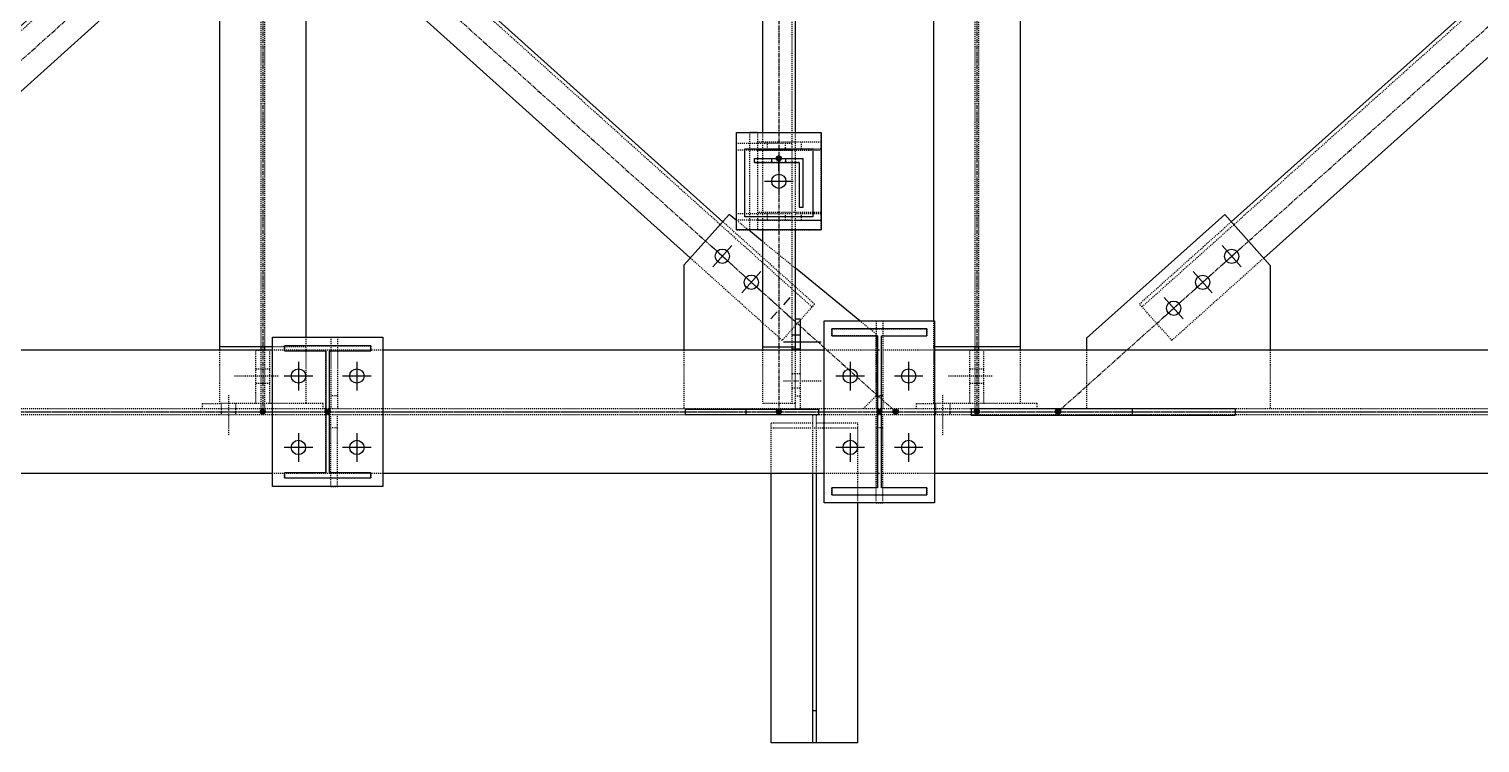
# Model space of a CAD drawing. Header units: millimetres. Extents: x 2102 to 20742, y 12631 to 26594.
# Drawn here: x 11572 to 13807, y 13811 to 14910 of the extents above; entities that cross this region are included whole.
import ezdxf

# ---------------------------------------------------------------- set-up
doc = ezdxf.new("R2010")
doc.units = ezdxf.units.MM
for name, pattern in [('CENTER', [12.7, 7.9375, -1.5875, 1.5875, -1.5875]), ('DXK_LINE_DOT2', [3.9198, 1.9599, -1.9599]), ('DXK_LINE_DOT5', [7.8785, 2.979, -0.9799, 0.9799, -0.9799, 0.9799, -0.9799])]:
    doc.linetypes.add(name, pattern=pattern)
for name, color, linetype in [('1', 7, 'Continuous'), ('2', 7, 'Continuous'), ('4', 7, 'Continuous')]:
    doc.layers.add(name, color=color, linetype=linetype)

# ---------------------------------------------------------------- blocks, each defined once
blk = doc.blocks.new('GridLine-116860372-116905 - 114867')
at = {"layer": '2', "color": 7, "linetype": 'DXK_LINE_DOT5'}
blk.add_line((2535.4, 12570.8), (24512.1, 12570.8), dxfattribs=at)
blk = doc.blocks.new('Part-116860372-115070 - 114867')
at = {"layer": '4', "linetype": 'Continuous'}
for points in [[(16454.3, 13659.6, -1), (16454.3, 13669.6, -1)], [(15231.8, 12565.8, -1), (15231.8, 12575.8, -1)]]:
    blk.add_hatch(color=4, dxfattribs=at).paths.add_polyline_path(points)
at = {"layer": '1', "color": 6, "linetype": 'DXK_LINE_DOT2'}
for p, q in [((16294.8, 13578.9), (15393.6, 12772.6)), ((16289.8, 13584.5), (16112.8, 13426.1)), ((16289.8, 13584.5), (16352.3, 13514.6)), ((16352.3, 13514.6), (16175.3, 13356.3)), ((15388.6, 12778.2), (15565.6, 12936.6)), ((15628.1, 12866.7), (15451.1, 12708.3)), ((15451.1, 12708.3), (15388.6, 12778.2))]:
    blk.add_line(p, q, dxfattribs=at)
at = {"layer": '2', "color": 2, "linetype": 'Continuous'}
for p, q in [((16112.8, 13426.1), (15565.6, 12936.6)), ((16175.3, 13356.3), (15628.1, 12866.7))]:
    blk.add_line(p, q, dxfattribs=at)
at = {"layer": '4', "color": 4, "linetype": 'CENTER'}
blk.add_line((15231.8, 12570.8), (16454.3, 13664.6), dxfattribs=at)
at = {"layer": '4', "color": 4, "linetype": 'Continuous'}
for centre in [(16454.3, 13664.6), (15231.8, 12570.8)]:
    blk.add_circle(centre, 5, dxfattribs=at)
blk = doc.blocks.new('Part-116860372-150003 - 114867')
at = {"layer": '1', "color": 6, "linetype": 'DXK_LINE_DOT2'}
for p, q in [((14719.3, 13087.1), (14613.1, 13087.1)), ((14706.9, 13074.6), (14706.9, 13087.1)), ((14719.3, 13074.6), (14613.1, 13074.6))]:
    blk.add_line(p, q, dxfattribs=at)
blk = doc.blocks.new('Part-116860372-114923 - 114867')
at = {"layer": '1', "color": 6, "linetype": 'DXK_LINE_DOT2'}
for p, q in [((13931.8, 12689.6), (13719.3, 12689.6)), ((14994.3, 12689.6), (14781.8, 12689.6)), ((19818.1, 12576.7), (9958.1, 12576.7)), ((19818.1, 12565), (9958.1, 12565)), ((13931.8, 12452.1), (13719.3, 12452.1)), ((14994.3, 12452.1), (14781.8, 12452.1))]:
    blk.add_line(p, q, dxfattribs=at)
at = {"layer": '2', "color": 2, "linetype": 'Continuous'}
for p, q in [((13719.3, 12689.6), (12931.8, 12689.6)), ((14781.8, 12689.6), (13931.8, 12689.6)), ((18219.3, 12689.6), (14994.3, 12689.6)), ((13719.3, 12452.1), (12931.8, 12452.1)), ((14781.8, 12452.1), (13931.8, 12452.1)), ((18219.3, 12452.1), (14994.3, 12452.1))]:
    blk.add_line(p, q, dxfattribs=at)
at = {"layer": '4', "color": 4, "linetype": 'CENTER'}
blk.add_line((9575.6, 12570.8), (20200.6, 12570.8), dxfattribs=at)
blk = doc.blocks.new('Part-116860372-114925 - 114867')
at = {"layer": '4', "linetype": 'Continuous'}
blk.add_hatch(color=4, dxfattribs=at).paths.add_polyline_path([(13825.6, 12565.8, -1), (13825.6, 12575.8, -1)])
at = {"layer": '1', "color": 6, "linetype": 'DXK_LINE_DOT2'}
for p, q in [((13742.3, 12688.1), (13742.3, 12697.8)), ((13742.3, 12697.8), (13908.8, 12697.8)), ((13822, 12688.1), (13742.3, 12688.1)), ((13822, 12453.6), (13822, 12688.1)), ((13829.2, 12453.6), (13829.2, 12688.1)), ((13829.2, 12688.1), (13908.8, 12688.1)), ((13908.8, 12697.8), (13908.8, 12688.1)), ((13742.3, 12443.8), (13742.3, 12453.6)), ((13822, 12453.6), (13742.3, 12453.6)), ((13742.3, 12443.8), (13908.8, 12443.8)), ((13908.8, 12453.6), (13829.2, 12453.6)), ((13908.8, 12453.6), (13908.8, 12443.8))]:
    blk.add_line(p, q, dxfattribs=at)
at = {"layer": '2', "color": 2, "linetype": 'Continuous'}
for p, q in [((13742.3, 12697.8), (13742.3, 12697.8)), ((13908.8, 12697.8), (13742.3, 12697.8)), ((13742.3, 12697.8), (13742.3, 12688.1)), ((13742.3, 12688.1), (13742.3, 12688.1)), ((13742.3, 12688.1), (13822, 12688.1)), ((13822, 12688.1), (13822, 12688.1)), ((13822, 12688.1), (13822, 12453.6)), ((13829.2, 12688.1), (13829.2, 12688.1)), ((13829.2, 12453.6), (13829.2, 12688.1)), ((13829.2, 12688.1), (13908.8, 12688.1)), ((13908.8, 12697.8), (13908.8, 12697.8)), ((13908.8, 12688.1), (13908.8, 12697.8)), ((13908.8, 12688.1), (13908.8, 12688.1)), ((13742.3, 12453.6), (13742.3, 12453.6)), ((13822, 12453.6), (13742.3, 12453.6)), ((13742.3, 12453.6), (13742.3, 12443.8)), ((13742.3, 12443.8), (13742.3, 12443.8)), ((13742.3, 12443.8), (13908.8, 12443.8)), ((13822, 12453.6), (13822, 12453.6)), ((13829.2, 12453.6), (13829.2, 12453.6)), ((13908.8, 12453.6), (13829.2, 12453.6)), ((13908.8, 12453.6), (13908.8, 12453.6)), ((13908.8, 12443.8), (13908.8, 12453.6)), ((13908.8, 12443.8), (13908.8, 12443.8))]:
    blk.add_line(p, q, dxfattribs=at)
at = {"layer": '4', "color": 4, "linetype": 'CENTER'}
blk.add_line((13825.6, 12570.8), (13825.6, 12570.8), dxfattribs=at)
at = {"layer": '4', "color": 4, "linetype": 'Continuous'}
blk.add_circle((13825.6, 12570.8), 5, dxfattribs=at)
blk = doc.blocks.new('Part-116860372-114926 - 114867')
at = {"layer": '4', "linetype": 'Continuous'}
blk.add_hatch(color=4, dxfattribs=at).paths.add_polyline_path([(14888.1, 12565.8, -1), (14888.1, 12575.8, -1)])
at = {"layer": '1', "color": 6, "linetype": 'DXK_LINE_DOT2'}
for p, q in [((14796.6, 12717.2), (14796.6, 12730.8)), ((14796.6, 12730.8), (14979.6, 12730.8)), ((14884.1, 12717.2), (14796.6, 12717.2)), ((14884.1, 12424.5), (14884.1, 12717.2)), ((14892, 12424.5), (14892, 12717.2)), ((14892, 12717.2), (14979.6, 12717.2)), ((14979.6, 12730.8), (14979.6, 12717.2)), ((14796.6, 12410.8), (14796.6, 12424.5)), ((14884.1, 12424.5), (14796.6, 12424.5)), ((14796.6, 12410.8), (14979.6, 12410.8)), ((14979.6, 12424.5), (14892, 12424.5)), ((14979.6, 12424.5), (14979.6, 12410.8))]:
    blk.add_line(p, q, dxfattribs=at)
at = {"layer": '2', "color": 2, "linetype": 'Continuous'}
for p, q in [((14796.6, 12730.8), (14796.6, 12730.8)), ((14979.6, 12730.8), (14796.6, 12730.8)), ((14796.6, 12730.8), (14796.6, 12717.2)), ((14796.6, 12717.2), (14796.6, 12717.2)), ((14796.6, 12717.2), (14884.1, 12717.2)), ((14884.1, 12717.2), (14884.1, 12717.2)), ((14884.1, 12717.2), (14884.1, 12424.5)), ((14892, 12717.2), (14892, 12717.2)), ((14892, 12424.5), (14892, 12717.2)), ((14892, 12717.2), (14979.6, 12717.2)), ((14979.6, 12730.8), (14979.6, 12730.8)), ((14979.6, 12717.2), (14979.6, 12730.8)), ((14979.6, 12717.2), (14979.6, 12717.2)), ((14796.6, 12424.5), (14796.6, 12424.5)), ((14884.1, 12424.5), (14796.6, 12424.5)), ((14796.6, 12424.5), (14796.6, 12410.8)), ((14796.6, 12410.8), (14796.6, 12410.8)), ((14796.6, 12410.8), (14979.6, 12410.8)), ((14884.1, 12424.5), (14884.1, 12424.5)), ((14892, 12424.5), (14892, 12424.5)), ((14979.6, 12424.5), (14892, 12424.5)), ((14979.6, 12424.5), (14979.6, 12424.5)), ((14979.6, 12410.8), (14979.6, 12424.5)), ((14979.6, 12410.8), (14979.6, 12410.8))]:
    blk.add_line(p, q, dxfattribs=at)
at = {"layer": '4', "color": 4, "linetype": 'CENTER'}
blk.add_line((14888.1, 12570.8), (14888.1, 12570.8), dxfattribs=at)
at = {"layer": '4', "color": 4, "linetype": 'Continuous'}
blk.add_circle((14888.1, 12570.8), 5, dxfattribs=at)
blk = doc.blocks.new('Bolt-116860372-115284 - 114867')
at = {"layer": '1', "color": 1, "linetype": 'DXK_LINE_DOT2'}
for p, q in [((15009.5, 12603), (15009.5, 12524.2)), ((14995.8, 12586.7), (14995.8, 12576.7)), ((14995.8, 12576.7), (14995.8, 12565)), ((15023.3, 12586.7), (15023.3, 12576.7)), ((15023.3, 12576.7), (15023.3, 12565))]:
    blk.add_line(p, q, dxfattribs=at)
blk = doc.blocks.new('Part-116860372-114993 - 114867')
at = {"layer": '4', "linetype": 'Continuous'}
for points in [[(13700.6, 15315.8, -1), (13700.6, 15325.8, -1)], [(13700.6, 12565.8, -1), (13700.6, 12575.8, -1)]]:
    blk.add_hatch(color=4, dxfattribs=at).paths.add_polyline_path(points)
at = {"layer": '1', "color": 6, "linetype": 'DXK_LINE_DOT2'}
for p, q in [((13617.3, 15303.4), (13617.3, 15177.7)), ((13783.8, 15303.4), (13617.3, 15303.4)), ((13697, 15303.4), (13697, 15177.7)), ((13704.1, 15303.4), (13704.1, 15177.7)), ((13783.8, 15303.4), (13783.8, 15171.5)), ((13697, 15171.5), (13697, 12695.8)), ((13704.1, 15171.5), (13704.1, 12695.8)), ((13783.8, 12714.6), (13783.8, 12586.7)), ((13617.3, 12689.6), (13617.3, 12586.7)), ((13697, 12689.6), (13697, 12586.7)), ((13704.1, 12689.6), (13704.1, 12586.7)), ((13783.8, 12695.8), (13719.3, 12695.8)), ((13783.8, 12586.7), (13617.3, 12586.7))]:
    blk.add_line(p, q, dxfattribs=at)
at = {"layer": '2', "color": 2, "linetype": 'Continuous'}
for p, q in [((13617.3, 15177.7), (13617.3, 12689.6)), ((13783.8, 15171.5), (13617.3, 15171.5)), ((13697, 15177.7), (13697, 15171.5)), ((13704.1, 15177.7), (13704.1, 15171.5)), ((13783.8, 15177.7), (13783.8, 12714.6)), ((13719.3, 12695.8), (13617.3, 12695.8)), ((13697, 12695.8), (13697, 12689.6)), ((13704.1, 12695.8), (13704.1, 12689.6))]:
    blk.add_line(p, q, dxfattribs=at)
at = {"layer": '4', "color": 4, "linetype": 'CENTER'}
blk.add_line((13700.6, 15320.8), (13700.6, 12570.8), dxfattribs=at)
at = {"layer": '4', "color": 4, "linetype": 'Continuous'}
for centre in [(13700.6, 15320.8), (13700.6, 12570.8)]:
    blk.add_circle(centre, 5, dxfattribs=at)
blk = doc.blocks.new('Part-116860372-114994 - 114867')
at = {"layer": '4', "linetype": 'Continuous'}
for points in [[(15075.6, 15315.8, -1), (15075.6, 15325.8, -1)], [(15075.6, 12565.8, -1), (15075.6, 12575.8, -1)]]:
    blk.add_hatch(color=4, dxfattribs=at).paths.add_polyline_path(points)
at = {"layer": '1', "color": 6, "linetype": 'DXK_LINE_DOT2'}
for p, q in [((14992.3, 15303.4), (14992.3, 15177.7)), ((15158.8, 15303.4), (14992.3, 15303.4)), ((15072, 15303.4), (15072, 15177.7)), ((15079.1, 15303.4), (15079.1, 15177.7)), ((15158.8, 15303.4), (15158.8, 15177.7)), ((15072, 15171.5), (15072, 12695.8)), ((15079.1, 15171.5), (15079.1, 12695.8)), ((14992.3, 12745.8), (14992.3, 12586.7)), ((14994.3, 12695.8), (14992.3, 12695.8)), ((15072, 12689.6), (15072, 12586.7)), ((15079.1, 12689.6), (15079.1, 12586.7)), ((15158.8, 12689.6), (15158.8, 12586.7)), ((15158.8, 12586.7), (14992.3, 12586.7))]:
    blk.add_line(p, q, dxfattribs=at)
at = {"layer": '2', "color": 2, "linetype": 'Continuous'}
for p, q in [((14992.3, 15177.7), (14992.3, 12745.8)), ((15158.8, 15171.5), (14992.3, 15171.5)), ((15072, 15177.7), (15072, 15171.5)), ((15079.1, 15177.7), (15079.1, 15171.5)), ((15158.8, 15177.7), (15158.8, 12689.6)), ((15158.8, 12695.8), (14994.3, 12695.8)), ((15072, 12695.8), (15072, 12689.6)), ((15079.1, 12695.8), (15079.1, 12689.6))]:
    blk.add_line(p, q, dxfattribs=at)
at = {"layer": '4', "color": 4, "linetype": 'CENTER'}
blk.add_line((15075.6, 15320.8), (15075.6, 12570.8), dxfattribs=at)
at = {"layer": '4', "color": 4, "linetype": 'Continuous'}
for centre in [(15075.6, 15320.8), (15075.6, 12570.8)]:
    blk.add_circle(centre, 5, dxfattribs=at)
blk = doc.blocks.new('Part-116860372-115068 - 114867')
at = {"layer": '4', "linetype": 'Continuous'}
for points in [[(13700.6, 13659.6, -1), (13700.6, 13669.6, -1)], [(12481.8, 12565.8, -1), (12481.8, 12575.8, -1)]]:
    blk.add_hatch(color=4, dxfattribs=at).paths.add_polyline_path(points)
at = {"layer": '1', "color": 6, "linetype": 'DXK_LINE_DOT2'}
for p, q in [((13541, 13578.5), (12642.9, 12772.5)), ((13536, 13584), (13359.2, 13425.4)), ((13536, 13584), (13598.6, 13514.3)), ((13598.6, 13514.3), (13421.8, 13355.6)), ((12637.9, 12778.1), (12814.7, 12936.7)), ((12877.3, 12867), (12700.5, 12708.3)), ((12700.5, 12708.3), (12637.9, 12778.1))]:
    blk.add_line(p, q, dxfattribs=at)
at = {"layer": '2', "color": 2, "linetype": 'Continuous'}
for p, q in [((13359.2, 13425.4), (12814.7, 12936.7)), ((13421.8, 13355.6), (12877.3, 12867))]:
    blk.add_line(p, q, dxfattribs=at)
at = {"layer": '4', "color": 4, "linetype": 'CENTER'}
blk.add_line((12481.8, 12570.8), (13700.6, 13664.6), dxfattribs=at)
at = {"layer": '4', "color": 4, "linetype": 'Continuous'}
for centre in [(13700.6, 13664.6), (12481.8, 12570.8)]:
    blk.add_circle(centre, 5, dxfattribs=at)
blk = doc.blocks.new('Part-116860372-115069 - 114867')
at = {"layer": '4', "linetype": 'Continuous'}
for points in [[(13700.6, 13659.6, -1), (13700.6, 13669.6, -1)], [(14919.3, 12565.8, -1), (14919.3, 12575.8, -1)]]:
    blk.add_hatch(color=4, dxfattribs=at).paths.add_polyline_path(points)
at = {"layer": '1', "color": 6, "linetype": 'DXK_LINE_DOT2'}
for p, q in [((13871.4, 13578.4), (13808.8, 13508.7)), ((14758.2, 12772.5), (13866.4, 13572.8)), ((13871.4, 13578.4), (14048.2, 13419.8)), ((13985.6, 13350), (13808.8, 13508.7)), ((14763.2, 12778.1), (14586.5, 12936.7)), ((14700.6, 12708.3), (14523.8, 12867)), ((14763.2, 12778.1), (14700.6, 12708.3))]:
    blk.add_line(p, q, dxfattribs=at)
at = {"layer": '2', "color": 2, "linetype": 'Continuous'}
for p, q in [((14586.5, 12936.7), (14048.2, 13419.8)), ((14523.8, 12867), (13985.6, 13350))]:
    blk.add_line(p, q, dxfattribs=at)
at = {"layer": '4', "color": 4, "linetype": 'CENTER'}
blk.add_line((13700.6, 13664.6), (14919.3, 12570.8), dxfattribs=at)
at = {"layer": '4', "color": 4, "linetype": 'Continuous'}
for centre in [(13700.6, 13664.6), (14919.3, 12570.8)]:
    blk.add_circle(centre, 5, dxfattribs=at)
blk = doc.blocks.new('Part-116860372-115223 - 114867')
at = {"layer": '1', "color": 6, "linetype": 'DXK_LINE_DOT2'}
for p, q in [((13714.1, 12689.2), (13704.1, 12689.2)), ((13714.1, 12586.7), (13714.1, 12689.2)), ((13704.1, 12586.7), (13704.1, 12576.7)), ((13816.6, 12586.7), (13783.8, 12586.7)), ((13816.6, 12576.7), (13816.6, 12586.7))]:
    blk.add_line(p, q, dxfattribs=at)
blk = doc.blocks.new('Part-116860372-115100 - 114867')
at = {"layer": '4', "linetype": 'Continuous'}
for points in [[(14694.3, 13815.8, -1), (14694.3, 13825.8, -1)], [(14694.3, 12565.8, -1), (14694.3, 12575.8, -1)]]:
    blk.add_hatch(color=4, dxfattribs=at).paths.add_polyline_path(points)
at = {"layer": '1', "color": 6, "linetype": 'DXK_LINE_DOT2'}
for p, q in [((14663.1, 13752.1), (14663.1, 13633.3)), ((14725.6, 13752.1), (14663.1, 13752.1)), ((14719.3, 13752.1), (14719.3, 12695.8)), ((14725.6, 13752.1), (14725.6, 13633.3)), ((14663.1, 13108.3), (14663.1, 12920.8)), ((14725.6, 13108.3), (14725.6, 12920.8)), ((14663.1, 12689.6), (14663.1, 12586.7)), ((14719.3, 12689.6), (14719.3, 12586.7)), ((14725.6, 12695.8), (14725.6, 12586.7)), ((14725.6, 12586.7), (14663.1, 12586.7))]:
    blk.add_line(p, q, dxfattribs=at)
at = {"layer": '2', "color": 2, "linetype": 'Continuous'}
for p, q in [((14663.1, 13633.3), (14663.1, 13108.3)), ((14725.6, 13633.3), (14725.6, 13108.3)), ((14663.1, 12920.8), (14663.1, 12689.6)), ((14725.6, 12920.8), (14725.6, 12695.8)), ((14663.1, 12695.8), (14725.6, 12695.8)), ((14719.3, 12695.8), (14719.3, 12689.6))]:
    blk.add_line(p, q, dxfattribs=at)
at = {"layer": '4', "color": 4, "linetype": 'CENTER'}
blk.add_line((14694.3, 13820.8), (14694.3, 12570.8), dxfattribs=at)
at = {"layer": '4', "color": 4, "linetype": 'Continuous'}
for centre in [(14694.3, 13820.8), (14694.3, 12570.8)]:
    blk.add_circle(centre, 5, dxfattribs=at)
blk = doc.blocks.new('Part-116860372-115227 - 114867')
at = {"layer": '1', "color": 6, "linetype": 'DXK_LINE_DOT2'}
for p, q in [((15089.1, 12689.2), (15079.1, 12689.2)), ((15089.1, 12586.7), (15089.1, 12689.2)), ((15079.1, 12586.7), (15079.1, 12576.7)), ((15191.6, 12586.7), (15158.8, 12586.7)), ((15191.6, 12576.7), (15191.6, 12586.7))]:
    blk.add_line(p, q, dxfattribs=at)
blk = doc.blocks.new('Part-116860372-149990 - 114867')
at = {"layer": '1', "color": 6, "linetype": 'DXK_LINE_DOT2'}
for p, q in [((14775.6, 13089.6), (14725.6, 13089.6)), ((14725.6, 13077.1), (14775.6, 13077.1)), ((14738.1, 13077.1), (14738.1, 13089.6))]:
    blk.add_line(p, q, dxfattribs=at)
blk = doc.blocks.new('Part-116860372-115222 - 114867')
at = {"layer": '1', "color": 6, "linetype": 'DXK_LINE_DOT2'}
for p, q in [((13687, 12586.7), (13687, 12689.2)), ((13687, 12689.2), (13697, 12689.2)), ((13584.5, 12576.7), (13584.5, 12586.7)), ((13584.5, 12586.7), (13617.3, 12586.7)), ((13697, 12586.7), (13697, 12576.7))]:
    blk.add_line(p, q, dxfattribs=at)
blk = doc.blocks.new('Bolt-116860372-115224 - 114867')
at = {"layer": '1', "color": 1, "linetype": 'DXK_LINE_DOT2'}
for p, q in [((13730.4, 12639.2), (13645.4, 12639.2)), ((13697, 12653), (13687, 12653)), ((13704.1, 12653), (13697, 12653)), ((13714.1, 12653), (13704.1, 12653)), ((13697, 12625.5), (13687, 12625.5)), ((13704.1, 12625.5), (13697, 12625.5)), ((13714.1, 12625.5), (13704.1, 12625.5))]:
    blk.add_line(p, q, dxfattribs=at)
blk = doc.blocks.new('Part-116860372-115226 - 114867')
at = {"layer": '1', "color": 6, "linetype": 'DXK_LINE_DOT2'}
for p, q in [((15062, 12586.7), (15062, 12689.2)), ((15062, 12689.2), (15072, 12689.2)), ((14959.5, 12576.7), (14959.5, 12586.7)), ((14959.5, 12586.7), (14992.3, 12586.7)), ((15072, 12586.7), (15072, 12576.7))]:
    blk.add_line(p, q, dxfattribs=at)
blk = doc.blocks.new('Part-116860372-150366 - 114867')
at = {"layer": '1', "color": 6, "linetype": 'DXK_LINE_DOT2'}
for p, q in [((13831.8, 12427.1), (13831.8, 12565)), ((13844.3, 12427.1), (13844.3, 12565)), ((13844.3, 12540), (13831.8, 12540)), ((13831.8, 12427.1), (13844.3, 12427.1))]:
    blk.add_line(p, q, dxfattribs=at)
blk = doc.blocks.new('Bolt-116860372-115228 - 114867')
at = {"layer": '1', "color": 1, "linetype": 'DXK_LINE_DOT2'}
for p, q in [((15105.4, 12639.2), (15020.4, 12639.2)), ((15072, 12653), (15062, 12653)), ((15079.1, 12653), (15072, 12653)), ((15089.1, 12653), (15079.1, 12653)), ((15072, 12625.5), (15062, 12625.5)), ((15079.1, 12625.5), (15072, 12625.5)), ((15089.1, 12625.5), (15079.1, 12625.5))]:
    blk.add_line(p, q, dxfattribs=at)
blk = doc.blocks.new('Bolt-116860372-115283 - 114867')
at = {"layer": '1', "color": 1, "linetype": 'DXK_LINE_DOT2'}
for p, q in [((13634.5, 12603), (13634.5, 12524.2)), ((13620.8, 12586.7), (13620.8, 12576.7)), ((13620.8, 12576.7), (13620.8, 12565)), ((13648.3, 12586.7), (13648.3, 12576.7)), ((13648.3, 12576.7), (13648.3, 12565))]:
    blk.add_line(p, q, dxfattribs=at)
blk = doc.blocks.new('Part-116860372-149987 - 114867')
at = {"layer": '1', "color": 6, "linetype": 'DXK_LINE_DOT2'}
for p, q in [((14775.6, 12952.1), (14725.6, 12952.1)), ((14725.6, 12939.6), (14775.6, 12939.6)), ((14738.1, 12939.6), (14738.1, 12952.1))]:
    blk.add_line(p, q, dxfattribs=at)
blk = doc.blocks.new('Part-116860372-115679 - 114867')
at = {"layer": '1', "color": 6, "linetype": 'DXK_LINE_DOT2'}
for p, q in [((14725.6, 12749.2), (14725.6, 12695.8)), ((14735.6, 12689.6), (14735.6, 12576.7)), ((14725.6, 12601.7), (14735.6, 12601.7)), ((14725.6, 12586.7), (14725.6, 12576.7))]:
    blk.add_line(p, q, dxfattribs=at)
at = {"layer": '2', "color": 2, "linetype": 'Continuous'}
for p, q in [((14735.6, 12749.2), (14725.6, 12749.2)), ((14735.6, 12749.2), (14735.6, 12689.6)), ((14725.6, 12695.8), (14725.6, 12689.6))]:
    blk.add_line(p, q, dxfattribs=at)
blk = doc.blocks.new('Bolt-116860372-115680 - 114867')
at = {"layer": '1', "color": 1, "linetype": 'DXK_LINE_DOT2'}
for p, q in [((14703.1, 12630.5), (14775.6, 12630.5)), ((14719.3, 12644.2), (14725.6, 12644.2)), ((14725.6, 12644.2), (14735.6, 12644.2)), ((14719.3, 12616.7), (14725.6, 12616.7)), ((14725.6, 12616.7), (14735.6, 12616.7))]:
    blk.add_line(p, q, dxfattribs=at)
at = {"layer": '2', "color": 1, "linetype": 'Continuous'}
for p, q in [((14719.3, 12719.2), (14725.6, 12719.2)), ((14725.6, 12719.2), (14735.6, 12719.2)), ((14703.1, 12705.5), (14775.6, 12705.5)), ((14719.3, 12691.7), (14725.6, 12691.7)), ((14725.6, 12691.7), (14735.6, 12691.7))]:
    blk.add_line(p, q, dxfattribs=at)
blk = doc.blocks.new('Part-116860372-154326 - 114867')
at = {"layer": '1', "color": 6, "linetype": 'DXK_LINE_DOT2'}
for p, q in [((14679.8, 12549.7), (14759.5, 12549.7)), ((14679.8, 12452.1), (14679.8, 12549.7)), ((14759.5, 12452.1), (14759.5, 12565)), ((14766.6, 12452.1), (14766.6, 12565)), ((14766.6, 12549.7), (14846.3, 12549.7)), ((14846.3, 12395.8), (14846.3, 12549.7)), ((14679.8, 12540), (14846.3, 12540))]:
    blk.add_line(p, q, dxfattribs=at)
at = {"layer": '2', "color": 2, "linetype": 'Continuous'}
for p, q in [((14679.8, 11933.3), (14679.8, 12452.1)), ((14759.5, 11933.3), (14759.5, 12452.1)), ((14766.6, 11933.3), (14766.6, 12452.1)), ((14846.3, 11933.3), (14846.3, 12395.8)), ((14759.5, 11995.8), (14766.6, 11995.8)), ((14766.6, 11933.3), (14679.8, 11933.3)), ((14846.3, 11933.3), (14766.6, 11933.3))]:
    blk.add_line(p, q, dxfattribs=at)
blk = doc.blocks.new('Part-116860372-116875 - 114867')
at = {"layer": '2', "color": 2, "linetype": 'Continuous'}
for p, q in [((15064.4, 12577.1), (15573, 12577.1)), ((15064.4, 12577.1), (15064.4, 12564.6)), ((15375.2, 12564.6), (15375.2, 12577.1)), ((15573, 12577.1), (15573, 12564.6)), ((15064.4, 12564.6), (15573, 12564.6))]:
    blk.add_line(p, q, dxfattribs=at)
blk = doc.blocks.new('Part-116860372-116133 - 114867')
at = {"layer": '1', "color": 6, "linetype": 'DXK_LINE_DOT2'}
for p, q in [((14635.6, 12920.8), (14613.1, 12939.2)), ((14725.6, 12847.6), (14663.1, 12898.5)), ((14881.8, 12720.5), (14850.6, 12745.8)), ((14881.8, 12601.7), (14881.8, 12720.5)), ((14511.3, 12689.6), (14511.3, 12576.7)), ((14856.8, 12576.7), (14881.8, 12601.7))]:
    blk.add_line(p, q, dxfattribs=at)
at = {"layer": '2', "color": 2, "linetype": 'Continuous'}
for p, q in [((14599, 12950.7), (14511.3, 12853)), ((14613.1, 12939.2), (14599, 12950.7)), ((14663.1, 12898.5), (14635.6, 12920.8)), ((14511.3, 12853), (14511.3, 12689.6)), ((14850.6, 12745.8), (14725.6, 12847.6))]:
    blk.add_line(p, q, dxfattribs=at)
blk = doc.blocks.new('Bolt-116860372-116134 - 114867')
at = {"layer": '2', "color": 1, "linetype": 'Continuous'}
for p, q in [((14565.2, 12888.7), (14606.1, 12851.9)), ((14567.3, 12849.8), (14604, 12890.8)), ((14621, 12838.6), (14661.9, 12801.8)), ((14623.1, 12799.7), (14659.8, 12840.7)), ((14676.8, 12788.5), (14690.4, 12776.3)), ((14715.6, 12790.6), (14703.4, 12777)), ((14678.9, 12749.7), (14691.1, 12763.3)), ((14717.7, 12751.8), (14704.1, 12764))]:
    blk.add_line(p, q, dxfattribs=at)
for centre in [(14585.6, 12870.3), (14641.4, 12820.2)]:
    blk.add_circle(centre, 13.8, dxfattribs=at)
blk = doc.blocks.new('Part-116860372-116136 - 114867')
at = {"layer": '1', "color": 6, "linetype": 'DXK_LINE_DOT2'}
for p, q in [((15286.6, 12689.6), (15286.6, 12576.7)), ((15640.6, 12689.6), (15640.6, 12576.7))]:
    blk.add_line(p, q, dxfattribs=at)
at = {"layer": '2', "color": 2, "linetype": 'Continuous'}
for p, q in [((15553.1, 12950.5), (15286.6, 12712.2)), ((15640.6, 12852.7), (15553.1, 12950.5)), ((15640.6, 12852.7), (15640.6, 12689.6)), ((15286.6, 12712.2), (15286.6, 12689.6))]:
    blk.add_line(p, q, dxfattribs=at)
blk = doc.blocks.new('Bolt-116860372-116137 - 114867')
at = {"layer": '2', "color": 1, "linetype": 'Continuous'}
for p, q in [((15586.8, 12888.5), (15545.9, 12851.8)), ((15548, 12890.6), (15584.7, 12849.6)), ((15530.9, 12838.5), (15490, 12801.8)), ((15492.1, 12840.6), (15528.8, 12799.6)), ((15475.1, 12788.5), (15434.1, 12751.8)), ((15436.2, 12790.6), (15472.9, 12749.6))]:
    blk.add_line(p, q, dxfattribs=at)
for centre in [(15566.3, 12870.1), (15510.5, 12820.1), (15454.6, 12770.1)]:
    blk.add_circle(centre, 13.8, dxfattribs=at)
blk = doc.blocks.new('Part-116860372-116898 - 114867')
at = {"layer": '1', "color": 6, "linetype": 'DXK_LINE_DOT2'}
for p, q in [((14881.8, 12745.8), (14881.8, 12576.7)), ((14881.8, 12745.8), (14894.3, 12745.8)), ((14894.3, 12745.8), (14894.3, 12576.7)), ((14894.3, 12601.7), (14881.8, 12601.7))]:
    blk.add_line(p, q, dxfattribs=at)
blk = doc.blocks.new('Part-116860372-116743 - 114867')
at = {"layer": '1', "color": 6, "linetype": 'DXK_LINE_DOT2'}
for p, q in [((14775.6, 13089.6), (14653.1, 13089.6)), ((14671.8, 13089.6), (14671.8, 13074.6)), ((14653.1, 13074.6), (14775.6, 13074.6))]:
    blk.add_line(p, q, dxfattribs=at)
blk = doc.blocks.new('Part-116860372-150367 - 114867')
at = {"layer": '1', "color": 6, "linetype": 'DXK_LINE_DOT2'}
for p, q in [((13831.8, 12714.6), (13831.8, 12576.7)), ((13831.8, 12714.6), (13844.3, 12714.6)), ((13844.3, 12714.6), (13844.3, 12576.7)), ((13844.3, 12601.7), (13831.8, 12601.7))]:
    blk.add_line(p, q, dxfattribs=at)
blk = doc.blocks.new('Part-116860372-116739 - 114867')
at = {"layer": '1', "color": 6, "linetype": 'DXK_LINE_DOT2'}
for p, q in [((14653.1, 13108.3), (14638.1, 13108.3)), ((14638.1, 13108.3), (14638.1, 12920.8)), ((14653.1, 13108.3), (14653.1, 12920.8)), ((14653.1, 12920.8), (14638.1, 12920.8))]:
    blk.add_line(p, q, dxfattribs=at)
blk = doc.blocks.new('Part-116860372-116740 - 114867')
at = {"layer": '2', "color": 2, "linetype": 'Continuous'}
for p, q in [((14613.1, 12920.8), (14613.1, 13108.3)), ((14613.1, 13108.3), (14775.6, 13108.3)), ((14775.6, 13108.3), (14775.6, 12920.8)), ((14775.6, 12920.8), (14613.1, 12920.8))]:
    blk.add_line(p, q, dxfattribs=at)
blk = doc.blocks.new('Part-116860372-116741 - 114867')
at = {"layer": '1', "color": 6, "linetype": 'DXK_LINE_DOT2'}
for p, q in [((14613.1, 12920.8), (14613.1, 13108.3)), ((14613.1, 13108.3), (14638.1, 13108.3)), ((14653.1, 13108.3), (14775.6, 13108.3)), ((14775.6, 12920.8), (14775.6, 13108.3)), ((14613.1, 12920.8), (14638.1, 12920.8)), ((14653.1, 12920.8), (14775.6, 12920.8))]:
    blk.add_line(p, q, dxfattribs=at)
blk = doc.blocks.new('Part-116860372-116742 - 114867')
at = {"layer": '1', "color": 6, "linetype": 'DXK_LINE_DOT2'}
for p, q in [((14775.6, 12954.6), (14653.1, 12954.6)), ((14653.1, 12939.6), (14775.6, 12939.6)), ((14671.8, 12954.6), (14671.8, 12939.6))]:
    blk.add_line(p, q, dxfattribs=at)
blk = doc.blocks.new('Part-116860372-116866 - 114867')
at = {"layer": '2', "color": 2, "linetype": 'Continuous'}
for p, q in [((13719.3, 12714.6), (13931.8, 12714.6)), ((13719.3, 12427.1), (13719.3, 12714.6)), ((13931.8, 12714.6), (13931.8, 12427.1)), ((13931.8, 12427.1), (13719.3, 12427.1))]:
    blk.add_line(p, q, dxfattribs=at)
blk = doc.blocks.new('Bolt-116860372-116867 - 114867')
at = {"layer": '2', "color": 1, "linetype": 'Continuous'}
for p, q in [((13769.3, 12667.1), (13769.3, 12612.1)), ((13881.8, 12667.1), (13881.8, 12612.1)), ((13796.8, 12639.6), (13741.8, 12639.6)), ((13909.3, 12639.6), (13854.3, 12639.6)), ((13769.3, 12529.6), (13769.3, 12474.6)), ((13881.8, 12529.6), (13881.8, 12474.6)), ((13796.8, 12502.1), (13741.8, 12502.1)), ((13909.3, 12502.1), (13854.3, 12502.1))]:
    blk.add_line(p, q, dxfattribs=at)
for centre in [(13769.3, 12639.6), (13881.8, 12639.6), (13769.3, 12502.1), (13881.8, 12502.1)]:
    blk.add_circle(centre, 13.8, dxfattribs=at)
blk = doc.blocks.new('Part-116860372-116872 - 114867')
at = {"layer": '2', "color": 2, "linetype": 'Continuous'}
for p, q in [((14781.8, 12745.8), (14994.3, 12745.8)), ((14781.8, 12395.8), (14781.8, 12745.8)), ((14994.3, 12745.8), (14994.3, 12395.8)), ((14994.3, 12395.8), (14781.8, 12395.8))]:
    blk.add_line(p, q, dxfattribs=at)
blk = doc.blocks.new('Bolt-116860372-116873 - 114867')
at = {"layer": '2', "color": 1, "linetype": 'Continuous'}
for p, q in [((14831.8, 12667.1), (14831.8, 12612.1)), ((14944.3, 12667.1), (14944.3, 12612.1)), ((14859.3, 12639.6), (14804.3, 12639.6)), ((14971.8, 12639.6), (14916.8, 12639.6)), ((14831.8, 12529.6), (14831.8, 12474.6)), ((14944.3, 12529.6), (14944.3, 12474.6)), ((14859.3, 12502.1), (14804.3, 12502.1)), ((14971.8, 12502.1), (14916.8, 12502.1))]:
    blk.add_line(p, q, dxfattribs=at)
for centre in [(14831.8, 12639.6), (14944.3, 12639.6), (14831.8, 12502.1), (14944.3, 12502.1)]:
    blk.add_circle(centre, 13.8, dxfattribs=at)
blk = doc.blocks.new('Part-116860372-116887 - 114867')
at = {"layer": '2', "color": 2, "linetype": 'Continuous'}
for p, q in [((14514, 12575.8), (14770.4, 12575.8)), ((14514, 12575.8), (14514, 12565.8)), ((14631.7, 12565.8), (14631.7, 12575.8)), ((14770.4, 12575.8), (14770.4, 12565.8)), ((14514, 12565.8), (14770.4, 12565.8))]:
    blk.add_line(p, q, dxfattribs=at)
blk = doc.blocks.new('Part-116860372-116897 - 114867')
at = {"layer": '1', "color": 6, "linetype": 'DXK_LINE_DOT2'}
for p, q in [((14881.8, 12395.8), (14881.8, 12565)), ((14894.3, 12395.8), (14894.3, 12565)), ((14894.3, 12540), (14881.8, 12540)), ((14881.8, 12395.8), (14894.3, 12395.8))]:
    blk.add_line(p, q, dxfattribs=at)
blk = doc.blocks.new('Part-116860372-149983 - 114867')
at = {"layer": '4', "linetype": 'Continuous'}
blk.add_hatch(color=4, dxfattribs=at).paths.add_polyline_path([(14694.3, 13053.4, -1), (14694.3, 13063.4, -1)])
at = {"layer": '1', "color": 6, "linetype": 'DXK_LINE_DOT2'}
for p, q in [((14647.4, 13050.9), (14647.4, 13058.4)), ((14647.4, 13058.4), (14741.2, 13058.4)), ((14733.7, 13050.9), (14647.4, 13050.9)), ((14733.7, 13050.9), (14733.7, 12964.6)), ((14741.2, 12964.6), (14741.2, 13058.4)), ((14733.7, 12964.6), (14741.2, 12964.6))]:
    blk.add_line(p, q, dxfattribs=at)
at = {"layer": '2', "color": 2, "linetype": 'Continuous'}
for p, q in [((14647.4, 13058.4), (14647.4, 13058.4)), ((14647.4, 13050.9), (14647.4, 13058.4)), ((14647.4, 13058.4), (14741.2, 13058.4)), ((14647.4, 13050.9), (14647.4, 13050.9)), ((14647.4, 13050.9), (14733.7, 13050.9)), ((14733.7, 13050.9), (14733.7, 13050.9)), ((14733.7, 13050.9), (14733.7, 12964.6)), ((14741.2, 13058.4), (14741.2, 13058.4)), ((14741.2, 12964.6), (14741.2, 13058.4)), ((14733.7, 12964.6), (14733.7, 12964.6)), ((14733.7, 12964.6), (14741.2, 12964.6)), ((14741.2, 12964.6), (14741.2, 12964.6))]:
    blk.add_line(p, q, dxfattribs=at)
at = {"layer": '4', "color": 4, "linetype": 'CENTER'}
blk.add_line((14694.3, 13058.4), (14694.3, 13058.4), dxfattribs=at)
at = {"layer": '4', "color": 4, "linetype": 'Continuous'}
blk.add_circle((14694.3, 13058.4), 5, dxfattribs=at)
blk = doc.blocks.new('Part-116860372-149985 - 114867')
at = {"layer": '2', "color": 2, "linetype": 'Continuous'}
for p, q in [((14628.7, 12945.8), (14628.7, 13077.1)), ((14628.7, 13077.1), (14759.9, 13077.1)), ((14759.9, 13077.1), (14759.9, 12945.8)), ((14759.9, 12945.8), (14628.7, 12945.8))]:
    blk.add_line(p, q, dxfattribs=at)
blk = doc.blocks.new('Bolt-116860372-149989 - 114867')
at = {"layer": '2', "color": 1, "linetype": 'Continuous'}
for p, q in [((14694.3, 13042.1), (14694.3, 12987.1)), ((14666.8, 13014.6), (14721.8, 13014.6))]:
    blk.add_line(p, q, dxfattribs=at)
blk.add_circle((14694.3, 13014.6), 13.7, dxfattribs=at)
blk = doc.blocks.new('Bolt-116860372-150000 - 114867')
at = {"layer": '2', "color": 1, "linetype": 'Continuous'}
for p, q in [((14680.6, 13050.9), (14680.6, 13058.4)), ((14694.3, 13034.6), (14694.3, 13064.6)), ((14708.1, 13050.9), (14708.1, 13058.4))]:
    blk.add_line(p, q, dxfattribs=at)
blk = doc.blocks.new('Part-116860372-150002 - 114867')
at = {"layer": '1', "color": 6, "linetype": 'DXK_LINE_DOT2'}
for p, q in [((14719.3, 12952.1), (14613.1, 12952.1)), ((14719.3, 12939.6), (14613.1, 12939.6)), ((14706.9, 12939.6), (14706.9, 12952.1))]:
    blk.add_line(p, q, dxfattribs=at)

msp = doc.modelspace()

# ---------------------------------------------------------------- block references
at = {"xscale": 0.8, "yscale": 0.8, "zscale": 0.8}
for name in ['Part-116860372-114993 - 114867', 'Part-116860372-114994 - 114867', 'Part-116860372-115100 - 114867', 'Part-116860372-115068 - 114867', 'Part-116860372-115069 - 114867', 'Part-116860372-115070 - 114867', 'Part-116860372-116740 - 114867', 'Part-116860372-116741 - 114867', 'Part-116860372-150003 - 114867', 'Part-116860372-116739 - 114867', 'Part-116860372-116743 - 114867', 'Part-116860372-149990 - 114867', 'Part-116860372-149985 - 114867', 'Part-116860372-149983 - 114867', 'Bolt-116860372-150000 - 114867', 'Bolt-116860372-149989 - 114867', 'Part-116860372-116133 - 114867', 'Part-116860372-150002 - 114867', 'Part-116860372-116742 - 114867', 'Part-116860372-149987 - 114867', 'Part-116860372-116136 - 114867', 'Bolt-116860372-116134 - 114867', 'Bolt-116860372-116137 - 114867', 'Part-116860372-115679 - 114867', 'Bolt-116860372-115680 - 114867', 'Part-116860372-116872 - 114867', 'Part-116860372-114926 - 114867', 'Part-116860372-116898 - 114867', 'GridLine-116860372-116905 - 114867', 'Part-116860372-116866 - 114867', 'Part-116860372-114925 - 114867', 'Part-116860372-150367 - 114867', 'Part-116860372-114923 - 114867', 'Part-116860372-115222 - 114867', 'Part-116860372-115223 - 114867', 'Bolt-116860372-116867 - 114867', 'Bolt-116860372-116873 - 114867', 'Part-116860372-115226 - 114867', 'Part-116860372-115227 - 114867', 'Bolt-116860372-115224 - 114867', 'Bolt-116860372-115228 - 114867', 'Bolt-116860372-115283 - 114867', 'Bolt-116860372-115284 - 114867', 'Part-116860372-150366 - 114867', 'Part-116860372-116887 - 114867', 'Part-116860372-154326 - 114867', 'Part-116860372-116897 - 114867', 'Part-116860372-116875 - 114867']:
    msp.add_blockref(name, (971.5, 4264.2), dxfattribs=at)

doc.saveas('drawing.dxf')
